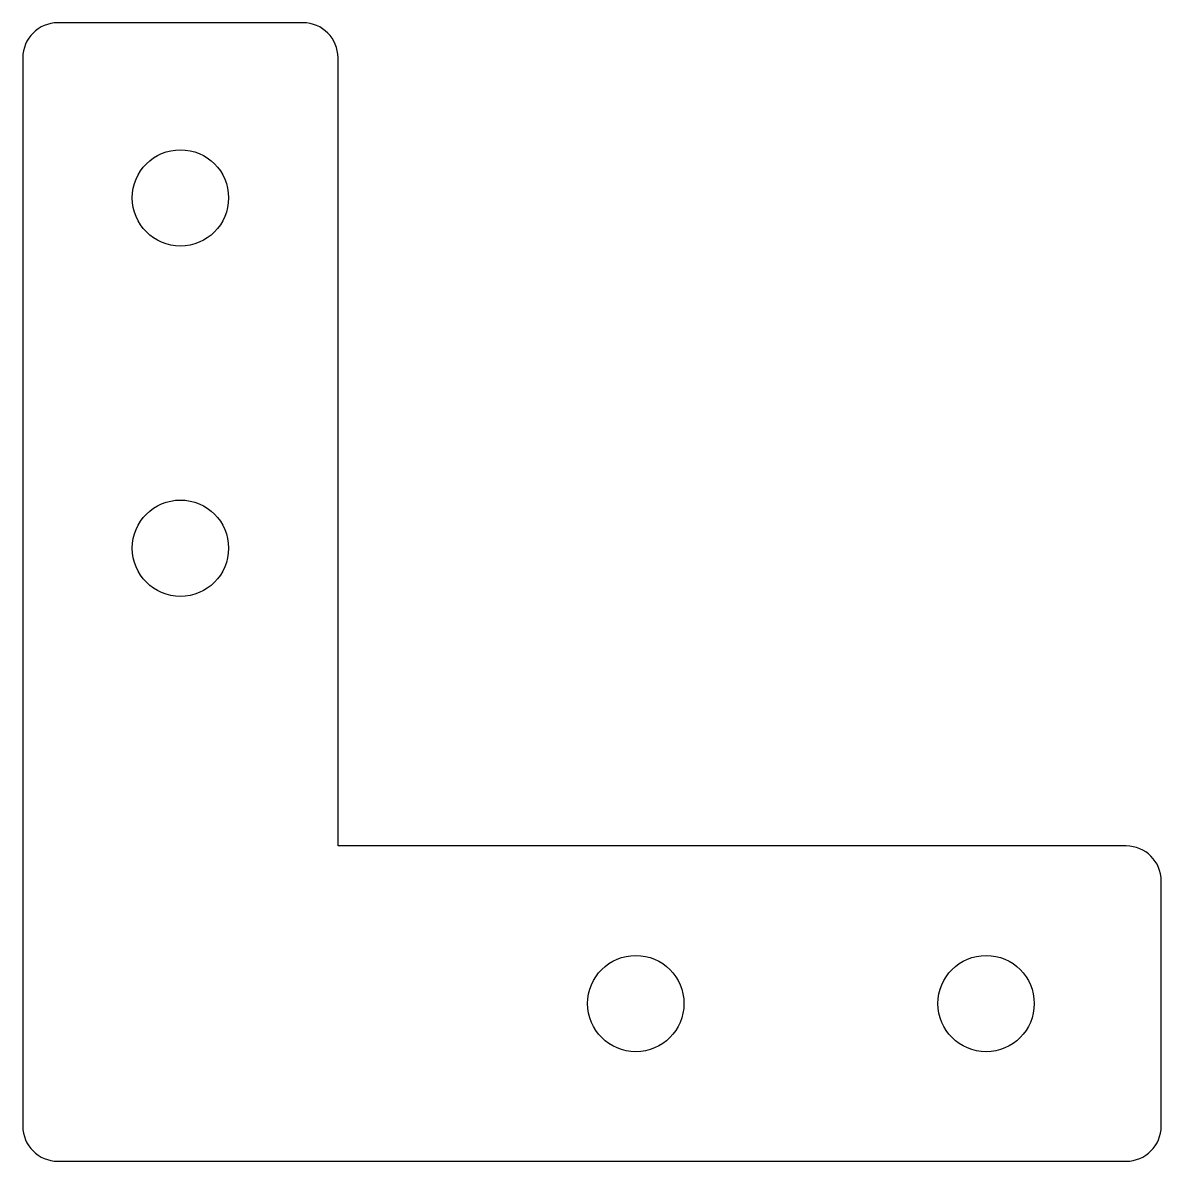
# Model space of a CAD drawing. Header units: millimetres. Extents: x -18 to 47, y -18 to 47.
import ezdxf

# ---------------------------------------------------------------- set-up
doc = ezdxf.new("R2010")
doc.units = ezdxf.units.MM

msp = doc.modelspace()

# ---------------------------------------------------------------- linework, layer by layer
at = {"color": 7, "linetype": 'Continuous', "lineweight": 25}
for p, q in [((-2, 47), (-16, 47)), ((-18, 45), (-18, -16)), ((0, 0), (0, 45)), ((45, 0), (0, 0)), ((47, -16), (47, -2)), ((-16, -18), (45, -18))]:
    msp.add_line(p, q, dxfattribs=at)
for centre in [(-9, 37), (-9, 17), (17, -9), (37, -9)]:
    msp.add_circle(centre, 2.75, dxfattribs=at)
for centre, start, end in [((-16, 45), 90, 180), ((-2, 45), 0, 90), ((45, -2), 0, 90), ((-16, -16), 180, 270), ((45, -16), 270, 0)]:
    msp.add_arc(centre, 2, start, end, dxfattribs=at)

doc.saveas('drawing.dxf')
